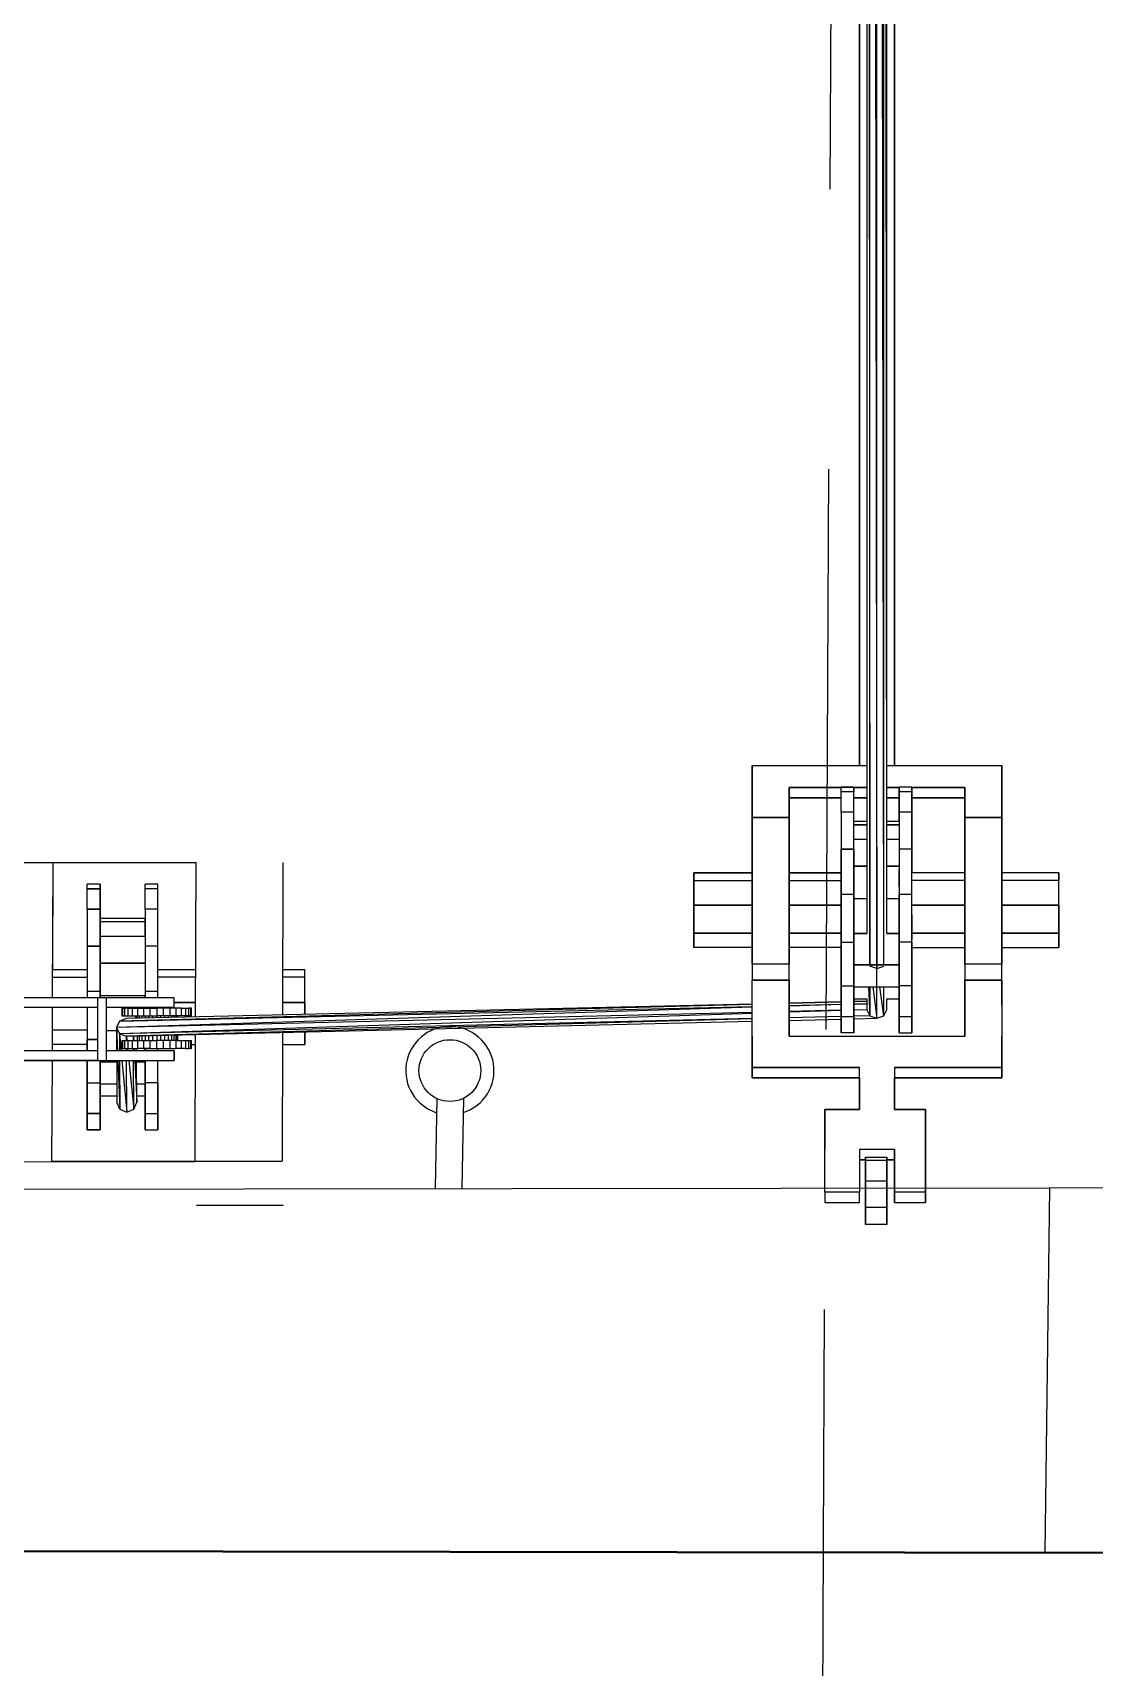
# Model space of a CAD drawing. Header units: millimetres. Extents: x -4997 to -4876, y -8737 to -8661.
# Drawn here: x -4921.089 to -4919.887, y -8708.878 to -8707.026 of the extents above; entities that cross this region are included whole.
import ezdxf

# ---------------------------------------------------------------- set-up
doc = ezdxf.new("R2010")
doc.units = ezdxf.units.MM
doc.header["$LTSCALE"] = 0.1
doc.linetypes.add('HIDDEN', pattern=[9.525, 6.35, -3.175])
for name, color, linetype in [('cobertura nova', 4, 'Continuous'), ('imagem', 7, 'Continuous'), ('layout cobertura', 251, 'Continuous'), ('visto', 9, 'Continuous')]:
    doc.layers.add(name, color=color, linetype=linetype)
doc.layers.add('coberturas', color=7, linetype='Continuous', lineweight=40)
picture_1 = doc.add_image_def('image1.jpg', size_in_pixel=(1920, 1080))

# ---------------------------------------------------------------- blocks, each defined once
blk = doc.blocks.new('descida pluvial ext')
for p, q in [((-4901.9535, -8405.1507), (-4901.9553, -8405.2522)), ((-4901.9235, -8405.1504), (-4901.9253, -8405.2527))]:
    blk.add_line(p, q)
blk.add_circle((-4901.9388, -8405.119), 0.035)
blk.add_arc((-4901.9388, -8405.119), 0.05, 287.5099, 252.5885)

msp = doc.modelspace()

# ---------------------------------------------------------------- linework, layer by layer
at = {"layer": 'cobertura nova'}
for p, q in [((-4920.1441, -8703.0483), (-4920.1442, -8708.0464)), ((-4920.1439, -8703.0483), (-4920.1409, -8708.082)), ((-4920.1409, -8708.082), (-4920.1409, -8703.0483)), ((-4920.1402, -8703.0483), (-4920.1329, -8708.0862)), ((-4920.1329, -8708.0862), (-4920.1329, -8703.0483)), ((-4920.125, -8708.082), (-4920.1323, -8703.0483)), ((-4920.125, -8708.082), (-4920.125, -8703.0483)), ((-4920.1217, -8708.0464), (-4920.1247, -8703.0483)), ((-4920.1217, -8708.0464), (-4920.1217, -8703.0483)), ((-4920.1526, -8707.8562), (-4920.1526, -8703.772)), ((-4920.1525, -8703.772), (-4920.1525, -8707.8562)), ((-4920.113, -8703.772), (-4920.1131, -8707.8562)), ((-4920.1131, -8707.8562), (-4920.113, -8703.772)), ((-4920.113, -8703.772), (-4920.113, -8707.8562)), ((-4920.113, -8707.8562), (-4920.113, -8703.772)), ((-4920.2743, -8707.8809), (-4920.2743, -8707.8562)), ((-4920.2743, -8707.8562), (-4920.2324, -8707.8562)), ((-4920.2743, -8707.8927), (-4920.2743, -8707.8569)), ((-4920.2743, -8707.8569), (-4920.2743, -8707.8809)), ((-4920.2324, -8707.8562), (-4920.1526, -8707.8562)), ((-4920.1526, -8707.8562), (-4920.1442, -8707.8562)), ((-4920.1217, -8707.8562), (-4920.1131, -8707.8562)), ((-4920.1131, -8707.8562), (-4920.0333, -8707.8562)), ((-4920.0333, -8707.8562), (-4919.9914, -8707.8562)), ((-4919.9914, -8707.8562), (-4919.9914, -8707.8809)), ((-4919.9914, -8707.8809), (-4919.9914, -8707.8567)), ((-4920.2743, -8707.9151), (-4920.2743, -8707.8809)), ((-4920.2743, -8707.8809), (-4920.2743, -8707.9331)), ((-4920.2743, -8707.9448), (-4920.2743, -8707.8927)), ((-4920.2324, -8707.8809), (-4920.2324, -8707.9151)), ((-4920.1735, -8707.8809), (-4920.2324, -8707.8809)), ((-4920.2324, -8707.9151), (-4920.2324, -8707.8809)), ((-4920.2324, -8707.8809), (-4920.1735, -8707.8809)), ((-4920.2324, -8707.8927), (-4920.1735, -8707.8927)), ((-4920.1735, -8707.8927), (-4920.2324, -8707.8927)), ((-4920.1735, -8707.886), (-4920.1735, -8707.8808)), ((-4920.1735, -8707.8808), (-4920.159, -8707.8808)), ((-4920.159, -8707.8808), (-4920.1735, -8707.8808)), ((-4920.159, -8707.886), (-4920.1735, -8707.886)), ((-4920.1735, -8707.909), (-4920.1735, -8707.886)), ((-4920.159, -8707.8808), (-4920.159, -8707.886)), ((-4920.159, -8707.886), (-4920.159, -8707.8808)), ((-4920.1526, -8707.8809), (-4920.159, -8707.8809)), ((-4920.159, -8707.8809), (-4920.1526, -8707.8809)), ((-4920.159, -8707.909), (-4920.159, -8707.886)), ((-4920.159, -8707.8927), (-4920.1526, -8707.8927)), ((-4920.1526, -8707.8927), (-4920.159, -8707.8927)), ((-4920.1442, -8707.8809), (-4920.1526, -8707.8809)), ((-4920.1526, -8707.8809), (-4920.1442, -8707.8809)), ((-4920.1526, -8707.8927), (-4920.1442, -8707.8927)), ((-4920.1442, -8707.8927), (-4920.1526, -8707.8927)), ((-4920.1131, -8707.8809), (-4920.1217, -8707.8809)), ((-4920.1217, -8707.8809), (-4920.1131, -8707.8809)), ((-4920.1217, -8707.8927), (-4920.1131, -8707.8927)), ((-4920.1131, -8707.8927), (-4920.1217, -8707.8927)), ((-4920.1079, -8707.8809), (-4920.1131, -8707.8809)), ((-4920.1131, -8707.8809), (-4920.1079, -8707.8809)), ((-4920.1131, -8707.8927), (-4920.1079, -8707.8927)), ((-4920.1079, -8707.8927), (-4920.1131, -8707.8927)), ((-4920.1079, -8707.8994), (-4920.1079, -8707.8808)), ((-4920.1079, -8707.8808), (-4920.1079, -8707.886)), ((-4920.0935, -8707.8808), (-4920.1079, -8707.8808)), ((-4920.1079, -8707.886), (-4920.1079, -8707.8808)), ((-4920.1079, -8707.886), (-4920.1079, -8707.909)), ((-4920.0935, -8707.886), (-4920.1079, -8707.886)), ((-4920.1079, -8707.909), (-4920.1079, -8707.886)), ((-4920.0935, -8707.8808), (-4920.0935, -8707.886)), ((-4920.0935, -8707.886), (-4920.0935, -8707.8808)), ((-4920.0935, -8707.8808), (-4920.0935, -8707.8994)), ((-4920.0333, -8707.8809), (-4920.0935, -8707.8809)), ((-4920.0935, -8707.8809), (-4920.0333, -8707.8809)), ((-4920.0935, -8707.886), (-4920.0935, -8707.909)), ((-4920.0935, -8707.909), (-4920.0935, -8707.886)), ((-4920.0935, -8707.8927), (-4920.0333, -8707.8927)), ((-4920.0333, -8707.8927), (-4920.0935, -8707.8927)), ((-4920.0333, -8707.9151), (-4920.0333, -8707.8809)), ((-4920.0333, -8707.8927), (-4920.0333, -8707.8809)), ((-4920.0333, -8707.8809), (-4920.0333, -8707.9331)), ((-4920.0333, -8707.8809), (-4920.0333, -8707.8927)), ((-4920.0333, -8707.9448), (-4920.0333, -8707.8927)), ((-4919.9914, -8707.8809), (-4919.9914, -8707.9151)), ((-4919.9914, -8707.9151), (-4919.9914, -8707.8809)), ((-4920.2324, -8707.9151), (-4920.2743, -8707.9151)), ((-4920.2743, -8707.9151), (-4920.2743, -8707.9151)), ((-4920.2743, -8707.9331), (-4920.2743, -8707.9151)), ((-4920.2743, -8707.9151), (-4920.2743, -8707.9595)), ((-4920.2743, -8707.9595), (-4920.2743, -8707.9151)), ((-4920.2743, -8707.9151), (-4920.2324, -8707.9151)), ((-4920.2324, -8707.9151), (-4920.2324, -8707.9151)), ((-4920.2324, -8707.9151), (-4920.2324, -8707.9595)), ((-4920.2324, -8707.9595), (-4920.2324, -8707.9151)), ((-4920.159, -8707.909), (-4920.1735, -8707.909)), ((-4920.1735, -8707.909), (-4920.1735, -8707.951)), ((-4920.159, -8707.951), (-4920.159, -8707.909)), ((-4920.1079, -8707.9195), (-4920.1079, -8707.8994)), ((-4920.1079, -8707.909), (-4920.1079, -8707.951)), ((-4920.0935, -8707.909), (-4920.1079, -8707.909)), ((-4920.0935, -8707.8994), (-4920.0935, -8707.9342)), ((-4920.0935, -8707.909), (-4920.0935, -8707.951)), ((-4920.0935, -8707.951), (-4920.0935, -8707.909)), ((-4920.0333, -8707.9331), (-4920.0333, -8707.9151)), ((-4920.0333, -8707.9151), (-4920.0333, -8707.9595)), ((-4920.0333, -8707.9595), (-4920.0333, -8707.9151)), ((-4920.0333, -8707.9151), (-4919.9914, -8707.9151)), ((-4919.9914, -8707.9151), (-4920.0333, -8707.9151)), ((-4920.0333, -8707.9151), (-4920.0333, -8707.9151)), ((-4919.9914, -8707.9151), (-4919.9914, -8707.9595)), ((-4919.9914, -8707.9595), (-4919.9914, -8707.9151)), ((-4920.1442, -8707.9195), (-4920.159, -8707.9195)), ((-4920.1442, -8707.9233), (-4920.159, -8707.9233)), ((-4920.159, -8707.9233), (-4920.1442, -8707.9233)), ((-4920.1079, -8707.9195), (-4920.1217, -8707.9195)), ((-4920.1079, -8707.9233), (-4920.1217, -8707.9233)), ((-4920.1217, -8707.9233), (-4920.1079, -8707.9233)), ((-4920.1079, -8707.9195), (-4920.1079, -8707.9233)), ((-4920.1079, -8707.9233), (-4920.1079, -8707.9399)), ((-4920.2743, -8707.9448), (-4920.2743, -8707.9595)), ((-4920.2743, -8707.9616), (-4920.2743, -8707.9448)), ((-4920.1735, -8707.9342), (-4920.1735, -8707.9777)), ((-4920.1735, -8707.951), (-4920.1735, -8708.0023)), ((-4920.159, -8707.951), (-4920.1735, -8707.951)), ((-4920.1735, -8708.0023), (-4920.1735, -8707.951)), ((-4920.1735, -8707.951), (-4920.159, -8707.951)), ((-4920.1442, -8707.9399), (-4920.159, -8707.9399)), ((-4920.159, -8708.0023), (-4920.159, -8707.951)), ((-4920.159, -8707.951), (-4920.159, -8708.0023)), ((-4920.1079, -8707.9399), (-4920.1217, -8707.9399)), ((-4920.1079, -8707.9399), (-4920.1079, -8707.9702)), ((-4920.1079, -8707.951), (-4920.1079, -8708.0023)), ((-4920.0935, -8707.951), (-4920.1079, -8707.951)), ((-4920.0935, -8707.9342), (-4920.0935, -8707.9777)), ((-4920.0935, -8707.9777), (-4920.0935, -8707.951)), ((-4920.0935, -8708.0023), (-4920.0935, -8707.951)), ((-4920.0333, -8707.9616), (-4920.0333, -8707.9448)), ((-4920.0333, -8707.9448), (-4920.0333, -8707.9595)), ((-4921.0664, -8707.9664), (-4921.1651, -8707.9666)), ((-4921.0669, -8708.1194), (-4921.0664, -8707.9664)), ((-4921.0668, -8708.0876), (-4921.0664, -8707.9664)), ((-4921.0664, -8707.9664), (-4920.9043, -8707.9661)), ((-4920.9043, -8707.9661), (-4921.0664, -8707.9664)), ((-4921.0664, -8707.9664), (-4920.9043, -8707.9662)), ((-4920.9049, -8708.1411), (-4920.9043, -8707.9662)), ((-4920.8059, -8707.966), (-4920.8064, -8708.1388)), ((-4920.2743, -8707.9595), (-4920.2743, -8708.0814)), ((-4920.2743, -8708.0814), (-4920.2743, -8707.9595)), ((-4920.2743, -8707.9777), (-4920.2743, -8707.9616)), ((-4920.2743, -8707.9616), (-4920.2743, -8707.9777)), ((-4920.2324, -8707.9595), (-4920.2324, -8708.0814)), ((-4920.2324, -8708.0814), (-4920.2324, -8707.9595)), ((-4920.2324, -8707.9622), (-4920.2324, -8707.9616)), ((-4920.1442, -8707.9702), (-4920.159, -8707.9702)), ((-4920.159, -8707.9702), (-4920.1442, -8707.9702)), ((-4920.1079, -8707.9702), (-4920.1217, -8707.9702)), ((-4920.1217, -8707.9702), (-4920.1079, -8707.9702)), ((-4920.1079, -8707.958), (-4920.1079, -8707.958)), ((-4920.1079, -8707.9702), (-4920.1079, -8708.0023)), ((-4920.0333, -8707.9595), (-4920.0333, -8708.0814)), ((-4920.0333, -8708.0814), (-4920.0333, -8707.9595)), ((-4920.0333, -8707.9777), (-4920.0333, -8707.9616)), ((-4919.9914, -8707.9595), (-4919.9914, -8708.0814)), ((-4919.9914, -8708.0814), (-4919.9914, -8707.9595)), ((-4919.9914, -8707.9777), (-4919.9914, -8707.9616)), ((-4920.3405, -8707.9863), (-4920.3405, -8707.9777)), ((-4920.3405, -8707.9777), (-4920.3405, -8707.9777)), ((-4920.3405, -8707.9777), (-4920.2743, -8707.9777)), ((-4920.2743, -8707.9777), (-4920.3405, -8707.9777)), ((-4920.3405, -8707.9777), (-4920.3405, -8707.9863)), ((-4920.3405, -8707.9863), (-4920.2743, -8707.9863)), ((-4920.3405, -8708.0146), (-4920.3405, -8707.9863)), ((-4920.3405, -8707.9863), (-4920.3405, -8708.0146)), ((-4920.2324, -8707.9777), (-4920.1735, -8707.9777)), ((-4920.1735, -8707.9777), (-4920.2324, -8707.9777)), ((-4920.2324, -8707.9863), (-4920.1735, -8707.9863)), ((-4920.1079, -8707.9937), (-4920.1079, -8707.9741)), ((-4920.0333, -8707.9777), (-4920.0935, -8707.9777)), ((-4920.0935, -8707.9863), (-4920.0935, -8707.9777)), ((-4920.0935, -8707.9835), (-4920.0935, -8707.9835)), ((-4920.0333, -8707.9863), (-4920.0935, -8707.9863)), ((-4920.0935, -8708.0146), (-4920.0935, -8707.9863)), ((-4920.0935, -8708.0378), (-4920.0935, -8707.9863)), ((-4919.9268, -8707.9777), (-4919.9914, -8707.9777)), ((-4919.9268, -8707.9863), (-4919.9914, -8707.9863)), ((-4919.9268, -8707.9939), (-4919.9268, -8707.9777)), ((-4919.9268, -8707.9777), (-4919.9268, -8707.9863)), ((-4919.9268, -8707.9863), (-4919.9268, -8707.9777)), ((-4919.9268, -8708.0146), (-4919.9268, -8707.9863)), ((-4921.0132, -8707.9908), (-4921.0276, -8707.9908)), ((-4921.0276, -8707.9959), (-4921.0276, -8707.9908)), ((-4921.0132, -8707.9959), (-4921.0276, -8707.9959)), ((-4921.0276, -8708.019), (-4921.0276, -8707.9959)), ((-4921.0276, -8707.9959), (-4921.0132, -8707.9959)), ((-4921.0132, -8707.9959), (-4921.0132, -8707.9908)), ((-4921.0132, -8707.9908), (-4921.0132, -8707.9959)), ((-4921.0132, -8707.9959), (-4921.0132, -8707.9959)), ((-4921.0132, -8708.019), (-4921.0132, -8707.9959)), ((-4921.0132, -8707.9959), (-4921.0132, -8708.019)), ((-4920.9476, -8707.9908), (-4920.9621, -8707.9908)), ((-4920.9621, -8707.9959), (-4920.9621, -8707.9908)), ((-4920.9476, -8707.9959), (-4920.9621, -8707.9959)), ((-4920.9621, -8708.019), (-4920.9621, -8707.9959)), ((-4920.9476, -8707.9959), (-4920.9476, -8707.9908)), ((-4920.9476, -8708.019), (-4920.9476, -8707.9959)), ((-4920.1735, -8708.0023), (-4920.1735, -8708.0565)), ((-4920.1735, -8708.0565), (-4920.1735, -8708.0023)), ((-4920.159, -8708.0023), (-4920.1735, -8708.0023)), ((-4920.159, -8708.0565), (-4920.159, -8708.0023)), ((-4920.159, -8708.0023), (-4920.159, -8708.0565)), ((-4920.159, -8708.0072), (-4920.159, -8708.0464)), ((-4920.1442, -8708.0072), (-4920.159, -8708.0072)), ((-4920.1079, -8708.0072), (-4920.1217, -8708.0072)), ((-4920.1079, -8708.0023), (-4920.1079, -8708.0565)), ((-4920.0935, -8708.0023), (-4920.1079, -8708.0023)), ((-4920.1079, -8708.0565), (-4920.1079, -8708.0023)), ((-4920.1079, -8708.0072), (-4920.1079, -8708.0464)), ((-4920.0935, -8708.0565), (-4920.0935, -8708.0023)), ((-4921.0276, -8708.019), (-4921.0276, -8708.061)), ((-4921.0132, -8708.019), (-4921.0276, -8708.019)), ((-4921.0276, -8708.019), (-4921.0132, -8708.019)), ((-4921.0132, -8708.061), (-4921.0132, -8708.019)), ((-4921.0132, -8708.019), (-4921.0132, -8708.061)), ((-4920.9476, -8708.019), (-4920.9621, -8708.019)), ((-4920.9621, -8708.019), (-4920.9621, -8708.061)), ((-4920.9476, -8708.061), (-4920.9476, -8708.019)), ((-4920.3405, -8708.0462), (-4920.3405, -8708.0146)), ((-4920.3405, -8708.0146), (-4920.3405, -8708.0146)), ((-4920.3405, -8708.0146), (-4920.2743, -8708.0146)), ((-4920.2743, -8708.0146), (-4920.3405, -8708.0146)), ((-4920.3405, -8708.0146), (-4920.3405, -8708.0462)), ((-4920.2324, -8708.0146), (-4920.1735, -8708.0146)), ((-4920.1735, -8708.0146), (-4920.2324, -8708.0146)), ((-4920.0333, -8708.0146), (-4920.0935, -8708.0146)), ((-4920.0935, -8708.0462), (-4920.0935, -8708.0146)), ((-4920.0935, -8708.0146), (-4920.0333, -8708.0146)), ((-4920.0935, -8708.0254), (-4920.0935, -8708.0538)), ((-4919.9268, -8708.0146), (-4919.9914, -8708.0146)), ((-4919.9914, -8708.0146), (-4919.9268, -8708.0146)), ((-4919.9268, -8708.0462), (-4919.9268, -8708.0146)), ((-4919.9268, -8708.0146), (-4919.9268, -8708.0462)), ((-4920.9621, -8708.0295), (-4921.0132, -8708.0295)), ((-4920.9621, -8708.0332), (-4921.0132, -8708.0332)), ((-4920.9621, -8708.0332), (-4920.9621, -8708.0295)), ((-4920.9621, -8708.0499), (-4920.9621, -8708.0332)), ((-4921.0276, -8708.061), (-4921.0276, -8708.1122)), ((-4921.0132, -8708.061), (-4921.0276, -8708.061)), ((-4921.0276, -8708.061), (-4921.0132, -8708.061)), ((-4920.9621, -8708.0499), (-4921.0132, -8708.0499)), ((-4921.0132, -8708.1122), (-4921.0132, -8708.061)), ((-4921.0132, -8708.061), (-4921.0132, -8708.1122)), ((-4920.9621, -8708.061), (-4920.9621, -8708.1122)), ((-4920.9476, -8708.061), (-4920.9621, -8708.061)), ((-4920.9476, -8708.1122), (-4920.9476, -8708.061)), ((-4920.2743, -8708.0462), (-4920.3405, -8708.0462)), ((-4920.3405, -8708.0462), (-4920.3405, -8708.0462)), ((-4920.3405, -8708.0624), (-4920.3405, -8708.0462)), ((-4920.3405, -8708.0462), (-4920.2743, -8708.0462)), ((-4920.3405, -8708.0462), (-4920.3405, -8708.0624)), ((-4920.2743, -8708.0624), (-4920.3405, -8708.0624)), ((-4920.2743, -8708.0814), (-4920.2743, -8708.0624)), ((-4920.2743, -8708.0624), (-4920.2743, -8708.0814)), ((-4920.1735, -8708.0462), (-4920.2324, -8708.0462)), ((-4920.2324, -8708.0462), (-4920.1735, -8708.0462)), ((-4920.1735, -8708.0624), (-4920.2324, -8708.0624)), ((-4920.1735, -8708.1059), (-4920.1735, -8708.0565)), ((-4920.1735, -8708.0565), (-4920.159, -8708.0565)), ((-4920.1735, -8708.0565), (-4920.1735, -8708.1059)), ((-4920.159, -8708.0464), (-4920.159, -8708.082)), ((-4920.159, -8708.0464), (-4920.159, -8708.0464)), ((-4920.159, -8708.0464), (-4920.1442, -8708.0464)), ((-4920.1442, -8708.0464), (-4920.159, -8708.0464)), ((-4920.159, -8708.1059), (-4920.159, -8708.0565)), ((-4920.159, -8708.0565), (-4920.159, -8708.1059)), ((-4920.1217, -8708.0464), (-4920.1079, -8708.0464)), ((-4920.1079, -8708.0464), (-4920.1217, -8708.0464)), ((-4920.1079, -8708.0565), (-4920.1079, -8708.1059)), ((-4920.0935, -8708.0565), (-4920.1079, -8708.0565)), ((-4920.1079, -8708.1059), (-4920.1079, -8708.0565)), ((-4920.0935, -8708.0624), (-4920.0935, -8708.0462)), ((-4920.0935, -8708.0462), (-4920.0333, -8708.0462)), ((-4920.0333, -8708.0462), (-4920.0935, -8708.0462)), ((-4920.0935, -8708.0538), (-4920.0935, -8708.0538)), ((-4920.0935, -8708.1059), (-4920.0935, -8708.0565)), ((-4920.0935, -8708.0565), (-4920.0935, -8708.1059)), ((-4920.0935, -8708.0624), (-4920.0333, -8708.0624)), ((-4920.0935, -8708.0624), (-4920.0935, -8708.089)), ((-4920.0333, -8708.0814), (-4920.0333, -8708.0624)), ((-4919.9914, -8708.0462), (-4919.9268, -8708.0462)), ((-4919.9268, -8708.0462), (-4919.9914, -8708.0462)), ((-4919.9914, -8708.0624), (-4919.9268, -8708.0624)), ((-4919.9914, -8708.128), (-4919.9914, -8708.0624)), ((-4919.9268, -8708.0624), (-4919.9268, -8708.0462)), ((-4919.9268, -8708.0462), (-4919.9268, -8708.0462)), ((-4919.9268, -8708.0462), (-4919.9268, -8708.0624)), ((-4919.9268, -8708.0538), (-4919.9268, -8708.0624)), ((-4921.0132, -8708.0802), (-4920.9621, -8708.0802)), ((-4920.9621, -8708.0802), (-4921.0132, -8708.0802)), ((-4920.2743, -8708.0814), (-4920.2743, -8708.0814)), ((-4920.2743, -8708.0814), (-4920.2743, -8708.0993)), ((-4920.2324, -8708.0814), (-4920.2743, -8708.0814)), ((-4920.2324, -8708.0993), (-4920.2324, -8708.0814)), ((-4920.0333, -8708.0814), (-4920.0333, -8708.0993)), ((-4919.9914, -8708.0814), (-4920.0333, -8708.0814)), ((-4919.9914, -8708.0993), (-4919.9914, -8708.0814)), ((-4921.0276, -8708.0876), (-4921.0668, -8708.0876)), ((-4921.0668, -8708.0962), (-4921.0276, -8708.0962)), ((-4920.9048, -8708.0876), (-4920.9476, -8708.0876)), ((-4920.9048, -8708.0962), (-4920.9476, -8708.0962)), ((-4920.781, -8708.0962), (-4920.8063, -8708.0962)), ((-4920.781, -8708.0876), (-4920.8062, -8708.0876)), ((-4920.781, -8708.0962), (-4920.781, -8708.0876)), ((-4920.781, -8708.1246), (-4920.781, -8708.0962)), ((-4920.2743, -8708.1628), (-4920.2743, -8708.0993)), ((-4920.2743, -8708.0993), (-4920.2324, -8708.0993)), ((-4920.2324, -8708.0994), (-4920.2743, -8708.0994)), ((-4920.2324, -8708.0993), (-4920.2324, -8708.1628)), ((-4920.2324, -8708.1629), (-4920.2324, -8708.0994)), ((-4920.159, -8708.082), (-4920.159, -8708.1071)), ((-4920.159, -8708.082), (-4920.159, -8708.082)), ((-4920.159, -8708.082), (-4920.1329, -8708.082)), ((-4920.1329, -8708.082), (-4920.159, -8708.082)), ((-4920.1442, -8708.082), (-4920.1442, -8708.082)), ((-4920.1439, -8708.082), (-4920.1439, -8708.082)), ((-4920.1417, -8708.082), (-4920.1417, -8708.082)), ((-4920.1329, -8708.0862), (-4920.1409, -8708.0836)), ((-4920.1329, -8708.082), (-4920.1079, -8708.082)), ((-4920.1079, -8708.082), (-4920.1329, -8708.082)), ((-4920.1329, -8708.0862), (-4920.125, -8708.0836)), ((-4920.1329, -8708.1426), (-4920.1329, -8708.0862)), ((-4920.1242, -8708.082), (-4920.1242, -8708.082)), ((-4920.1217, -8708.082), (-4920.1217, -8708.082)), ((-4920.1079, -8708.082), (-4920.1079, -8708.082)), ((-4920.0935, -8708.089), (-4920.0935, -8708.131)), ((-4920.0333, -8708.1628), (-4920.0333, -8708.0993)), ((-4920.0333, -8708.0993), (-4919.9914, -8708.0993)), ((-4920.0333, -8708.0994), (-4920.0333, -8708.1629)), ((-4919.9914, -8708.0994), (-4920.0333, -8708.0994)), ((-4919.9914, -8708.0993), (-4919.9914, -8708.1628)), ((-4921.0276, -8708.1122), (-4921.0276, -8708.1194)), ((-4921.0132, -8708.1122), (-4921.0276, -8708.1122)), ((-4921.0132, -8708.1194), (-4921.0132, -8708.1122)), ((-4921.0132, -8708.1122), (-4921.0132, -8708.1194)), ((-4921.0132, -8708.1194), (-4921.0132, -8708.1172)), ((-4920.9621, -8708.1172), (-4921.0132, -8708.1172)), ((-4920.9621, -8708.1122), (-4920.9621, -8708.1194)), ((-4920.9476, -8708.1122), (-4920.9621, -8708.1122)), ((-4920.9621, -8708.1194), (-4920.9621, -8708.1172)), ((-4920.9476, -8708.1194), (-4920.9476, -8708.1122)), ((-4920.2324, -8708.1628), (-4920.2324, -8708.1111)), ((-4920.2324, -8708.1112), (-4920.2324, -8708.1628)), ((-4920.1735, -8708.1406), (-4920.1735, -8708.1059)), ((-4920.1735, -8708.1059), (-4920.159, -8708.1059)), ((-4920.1735, -8708.1059), (-4920.1735, -8708.1406)), ((-4920.159, -8708.1406), (-4920.159, -8708.1059)), ((-4920.159, -8708.1059), (-4920.159, -8708.1406)), ((-4920.159, -8708.1205), (-4920.159, -8708.1071)), ((-4920.159, -8708.1071), (-4920.1079, -8708.1071)), ((-4920.159, -8708.1071), (-4920.159, -8708.1205)), ((-4920.1426, -8708.1071), (-4920.1409, -8708.1398)), ((-4920.1409, -8708.1071), (-4920.1409, -8708.1398)), ((-4920.1377, -8708.1071), (-4920.1329, -8708.1426)), ((-4920.125, -8708.1398), (-4920.1298, -8708.1071)), ((-4920.125, -8708.1398), (-4920.125, -8708.1071)), ((-4920.1079, -8708.1059), (-4920.1079, -8708.1406)), ((-4920.0935, -8708.1059), (-4920.1079, -8708.1059)), ((-4920.1079, -8708.1406), (-4920.1079, -8708.1059)), ((-4920.1079, -8708.1071), (-4920.1079, -8708.1205)), ((-4920.1079, -8708.1205), (-4920.1079, -8708.1168)), ((-4920.0935, -8708.1406), (-4920.0935, -8708.1059)), ((-4920.0935, -8708.1059), (-4920.0935, -8708.1406)), ((-4920.0333, -8708.1111), (-4920.0333, -8708.1628)), ((-4920.0333, -8708.1628), (-4920.0333, -8708.1112)), ((-4921.0161, -8708.1194), (-4921.4286, -8708.1194)), ((-4921.3403, -8708.1302), (-4921.0161, -8708.1302)), ((-4921.0671, -8708.1797), (-4921.0669, -8708.1302)), ((-4921.0276, -8708.1302), (-4921.0276, -8708.1665)), ((-4921.0059, -8708.1194), (-4921.0161, -8708.1194)), ((-4921.0059, -8708.1194), (-4921.0161, -8708.1194)), ((-4921.0161, -8708.1194), (-4921.0161, -8708.1302)), ((-4921.0161, -8708.1302), (-4921.0161, -8708.1797)), ((-4920.9292, -8708.1194), (-4921.0059, -8708.1194)), ((-4921.0059, -8708.1302), (-4921.0059, -8708.1194)), ((-4921.0059, -8708.1797), (-4921.0059, -8708.1302)), ((-4921.0059, -8708.1302), (-4920.9292, -8708.1302)), ((-4921.0059, -8708.1302), (-4920.9292, -8708.1302)), ((-4921.0059, -8708.1797), (-4921.0059, -8708.1302)), ((-4920.2743, -8708.1302), (-4920.9946, -8708.153)), ((-4920.2743, -8708.136), (-4920.9946, -8708.153)), ((-4920.2743, -8708.1269), (-4920.9913, -8708.1459)), ((-4920.9913, -8708.1459), (-4920.2743, -8708.1292)), ((-4920.2743, -8708.1371), (-4920.9913, -8708.1601)), ((-4920.9883, -8708.131), (-4920.9876, -8708.131)), ((-4920.9883, -8708.131), (-4920.9883, -8708.14)), ((-4920.9876, -8708.131), (-4920.9853, -8708.131)), ((-4920.9876, -8708.131), (-4920.9876, -8708.14)), ((-4920.9817, -8708.131), (-4920.9853, -8708.131)), ((-4920.9853, -8708.131), (-4920.9853, -8708.14)), ((-4920.2743, -8708.1265), (-4920.9833, -8708.143)), ((-4920.9817, -8708.131), (-4920.9768, -8708.131)), ((-4920.9817, -8708.131), (-4920.9817, -8708.14)), ((-4920.9768, -8708.131), (-4920.9708, -8708.131)), ((-4920.9768, -8708.131), (-4920.9768, -8708.14)), ((-4920.9708, -8708.131), (-4920.964, -8708.131)), ((-4920.9708, -8708.131), (-4920.9708, -8708.14)), ((-4920.964, -8708.131), (-4920.9566, -8708.131)), ((-4920.964, -8708.131), (-4920.964, -8708.14)), ((-4920.9621, -8708.131), (-4920.9621, -8708.1302)), ((-4920.9621, -8708.1302), (-4920.9621, -8708.131)), ((-4920.9566, -8708.131), (-4920.9489, -8708.131)), ((-4920.9566, -8708.131), (-4920.9566, -8708.14)), ((-4920.9412, -8708.131), (-4920.9489, -8708.131)), ((-4920.9489, -8708.131), (-4920.9489, -8708.14)), ((-4920.9476, -8708.131), (-4920.9476, -8708.1302)), ((-4920.9338, -8708.131), (-4920.9412, -8708.131)), ((-4920.9412, -8708.14), (-4920.9412, -8708.131)), ((-4920.927, -8708.131), (-4920.9338, -8708.131)), ((-4920.9338, -8708.14), (-4920.9338, -8708.131)), ((-4920.9292, -8708.1302), (-4920.9292, -8708.1194)), ((-4920.9292, -8708.1302), (-4920.9292, -8708.1194)), ((-4920.9049, -8708.1246), (-4920.9292, -8708.1246)), ((-4920.9292, -8708.1246), (-4920.9049, -8708.1246)), ((-4920.921, -8708.131), (-4920.927, -8708.131)), ((-4920.927, -8708.14), (-4920.927, -8708.131)), ((-4920.921, -8708.131), (-4920.9161, -8708.131)), ((-4920.921, -8708.14), (-4920.921, -8708.131)), ((-4920.9161, -8708.131), (-4920.9125, -8708.131)), ((-4920.9161, -8708.14), (-4920.9161, -8708.131)), ((-4920.9103, -8708.131), (-4920.9125, -8708.131)), ((-4920.9125, -8708.14), (-4920.9125, -8708.131)), ((-4920.9095, -8708.131), (-4920.9103, -8708.131)), ((-4920.9103, -8708.14), (-4920.9103, -8708.131)), ((-4920.9095, -8708.14), (-4920.9095, -8708.131)), ((-4920.781, -8708.1246), (-4920.8063, -8708.1246)), ((-4920.8063, -8708.1246), (-4920.781, -8708.1246)), ((-4920.781, -8708.1383), (-4920.781, -8708.1246)), ((-4920.781, -8708.1246), (-4920.781, -8708.1383)), ((-4920.1735, -8708.1241), (-4920.2324, -8708.1255)), ((-4920.1735, -8708.1243), (-4920.2324, -8708.1258)), ((-4920.2324, -8708.1282), (-4920.1735, -8708.1268)), ((-4920.1735, -8708.1271), (-4920.2324, -8708.1289)), ((-4920.1735, -8708.1336), (-4920.2324, -8708.135)), ((-4920.1735, -8708.1338), (-4920.2324, -8708.1357)), ((-4920.159, -8708.1205), (-4920.1442, -8708.1205)), ((-4920.159, -8708.1205), (-4920.159, -8708.1238)), ((-4920.1442, -8708.1235), (-4920.159, -8708.1239)), ((-4920.1442, -8708.1235), (-4920.159, -8708.1238)), ((-4920.1442, -8708.1261), (-4920.159, -8708.1266)), ((-4920.159, -8708.1265), (-4920.1442, -8708.1261)), ((-4920.1442, -8708.1329), (-4920.159, -8708.1334)), ((-4920.1442, -8708.1329), (-4920.159, -8708.1333)), ((-4920.1442, -8708.1205), (-4920.1442, -8708.1329)), ((-4920.1442, -8708.1329), (-4920.1409, -8708.1398)), ((-4920.125, -8708.1398), (-4920.1217, -8708.1329)), ((-4920.1217, -8708.1205), (-4920.1079, -8708.1205)), ((-4920.1217, -8708.1329), (-4920.1217, -8708.1205)), ((-4920.1079, -8708.131), (-4920.1079, -8708.1205)), ((-4920.1079, -8708.1541), (-4920.1079, -8708.131)), ((-4920.0935, -8708.131), (-4920.0935, -8708.1541)), ((-4920.9913, -8708.1459), (-4920.9946, -8708.153)), ((-4920.9946, -8708.153), (-4920.9913, -8708.1601)), ((-4920.9946, -8708.153), (-4920.9935, -8708.1797)), ((-4920.9946, -8708.153), (-4920.9944, -8708.1797)), ((-4920.2743, -8708.143), (-4920.9913, -8708.1601)), ((-4920.9833, -8708.143), (-4920.9913, -8708.1459)), ((-4920.9883, -8708.14), (-4920.9876, -8708.14)), ((-4920.9876, -8708.14), (-4920.9853, -8708.14)), ((-4920.9853, -8708.14), (-4920.9817, -8708.14)), ((-4920.2743, -8708.1434), (-4920.9833, -8708.163)), ((-4920.9833, -8708.163), (-4920.2743, -8708.146)), ((-4920.9817, -8708.14), (-4920.9768, -8708.14)), ((-4920.9768, -8708.14), (-4920.9729, -8708.14)), ((-4920.9729, -8708.14), (-4920.9724, -8708.14)), ((-4920.9729, -8708.14), (-4920.9729, -8708.1427)), ((-4920.9724, -8708.14), (-4920.9711, -8708.14)), ((-4920.9724, -8708.14), (-4920.9724, -8708.1427)), ((-4920.9711, -8708.14), (-4920.9689, -8708.14)), ((-4920.9711, -8708.14), (-4920.9711, -8708.1427)), ((-4920.9689, -8708.14), (-4920.9659, -8708.14)), ((-4920.9689, -8708.14), (-4920.9689, -8708.1426)), ((-4920.9659, -8708.14), (-4920.9622, -8708.14)), ((-4920.9659, -8708.14), (-4920.9659, -8708.1426)), ((-4920.9622, -8708.14), (-4920.9581, -8708.14)), ((-4920.9622, -8708.14), (-4920.9622, -8708.1425)), ((-4920.9581, -8708.14), (-4920.9536, -8708.14)), ((-4920.9581, -8708.14), (-4920.9581, -8708.1424)), ((-4920.9536, -8708.14), (-4920.9489, -8708.14)), ((-4920.9536, -8708.14), (-4920.9536, -8708.1423)), ((-4920.9442, -8708.14), (-4920.9489, -8708.14)), ((-4920.9489, -8708.14), (-4920.9489, -8708.1422)), ((-4920.9397, -8708.14), (-4920.9442, -8708.14)), ((-4920.9442, -8708.142), (-4920.9442, -8708.14)), ((-4920.9356, -8708.14), (-4920.9397, -8708.14)), ((-4920.9397, -8708.1419), (-4920.9397, -8708.14)), ((-4920.932, -8708.14), (-4920.9356, -8708.14)), ((-4920.9356, -8708.1418), (-4920.9356, -8708.14)), ((-4920.929, -8708.14), (-4920.932, -8708.14)), ((-4920.932, -8708.1418), (-4920.932, -8708.14)), ((-4920.9268, -8708.14), (-4920.929, -8708.14)), ((-4920.929, -8708.1417), (-4920.929, -8708.14)), ((-4920.9254, -8708.14), (-4920.9268, -8708.14)), ((-4920.9268, -8708.1416), (-4920.9268, -8708.14)), ((-4920.9249, -8708.14), (-4920.9254, -8708.14)), ((-4920.9254, -8708.1416), (-4920.9254, -8708.14)), ((-4920.921, -8708.14), (-4920.9249, -8708.14)), ((-4920.9249, -8708.1416), (-4920.9249, -8708.14)), ((-4920.9161, -8708.14), (-4920.921, -8708.14)), ((-4920.9125, -8708.14), (-4920.9161, -8708.14)), ((-4920.9103, -8708.14), (-4920.9125, -8708.14)), ((-4920.9095, -8708.14), (-4920.9103, -8708.14)), ((-4920.1735, -8708.1406), (-4920.2324, -8708.142)), ((-4920.1735, -8708.1407), (-4920.2324, -8708.1423)), ((-4920.2324, -8708.145), (-4920.1735, -8708.1436)), ((-4920.1735, -8708.1593), (-4920.1735, -8708.1406)), ((-4920.1735, -8708.1406), (-4920.159, -8708.1406)), ((-4920.1735, -8708.1406), (-4920.1735, -8708.1593)), ((-4920.1735, -8708.1541), (-4920.1735, -8708.1593)), ((-4920.1409, -8708.1398), (-4920.159, -8708.1403)), ((-4920.1409, -8708.1398), (-4920.159, -8708.1402)), ((-4920.159, -8708.1406), (-4920.159, -8708.1593)), ((-4920.159, -8708.1593), (-4920.159, -8708.1406)), ((-4920.159, -8708.1432), (-4920.1329, -8708.1426)), ((-4920.159, -8708.1432), (-4920.159, -8708.1541)), ((-4920.159, -8708.1593), (-4920.159, -8708.1541)), ((-4920.159, -8708.1541), (-4920.159, -8708.1593)), ((-4920.1409, -8708.1398), (-4920.1329, -8708.1426)), ((-4920.1329, -8708.1426), (-4920.125, -8708.1398)), ((-4920.1079, -8708.1406), (-4920.1079, -8708.1593)), ((-4920.1079, -8708.1593), (-4920.1079, -8708.1406)), ((-4920.1079, -8708.1406), (-4920.0935, -8708.1406)), ((-4920.1079, -8708.1593), (-4920.1079, -8708.1541)), ((-4920.0935, -8708.1593), (-4920.0935, -8708.1406)), ((-4920.0935, -8708.1406), (-4920.0935, -8708.1593)), ((-4920.0935, -8708.1541), (-4920.0935, -8708.1593)), ((-4920.0935, -8708.1593), (-4920.0935, -8708.1541)), ((-4921.0276, -8708.1723), (-4921.0671, -8708.1723)), ((-4921.0671, -8708.1797), (-4921.0671, -8708.1723)), ((-4921.0276, -8708.1561), (-4921.067, -8708.1561)), ((-4921.0276, -8708.1797), (-4921.0276, -8708.1665)), ((-4921.0276, -8708.1665), (-4921.0161, -8708.1665)), ((-4921.0276, -8708.1665), (-4921.0276, -8708.1797)), ((-4921.0161, -8708.1665), (-4921.0276, -8708.1665)), ((-4921.0059, -8708.1563), (-4920.9945, -8708.1563)), ((-4920.9913, -8708.1601), (-4920.9833, -8708.163)), ((-4920.9913, -8708.1601), (-4920.9894, -8708.1797)), ((-4920.9913, -8708.1601), (-4920.9911, -8708.1797)), ((-4920.9883, -8708.1679), (-4920.9876, -8708.1679)), ((-4920.9883, -8708.1679), (-4920.9883, -8708.177)), ((-4920.9876, -8708.1679), (-4920.9853, -8708.1679)), ((-4920.9876, -8708.1679), (-4920.9876, -8708.177)), ((-4920.9853, -8708.1679), (-4920.9817, -8708.1679)), ((-4920.9853, -8708.1679), (-4920.9853, -8708.177)), ((-4920.9833, -8708.163), (-4920.9828, -8708.1679)), ((-4920.9833, -8708.1679), (-4920.9833, -8708.163)), ((-4920.9817, -8708.1679), (-4920.9768, -8708.1679)), ((-4920.9817, -8708.1679), (-4920.9817, -8708.177)), ((-4920.9768, -8708.1679), (-4920.9729, -8708.1679)), ((-4920.9768, -8708.1679), (-4920.9768, -8708.177)), ((-4920.9753, -8708.1679), (-4920.9753, -8708.1628)), ((-4920.9752, -8708.1628), (-4920.975, -8708.1679)), ((-4920.9729, -8708.1679), (-4920.9724, -8708.1679)), ((-4920.9724, -8708.1679), (-4920.9711, -8708.1679)), ((-4920.9711, -8708.1627), (-4920.9711, -8708.1679)), ((-4920.9711, -8708.1679), (-4920.9689, -8708.1679)), ((-4920.9708, -8708.1679), (-4920.9708, -8708.177)), ((-4920.9689, -8708.1626), (-4920.9689, -8708.1679)), ((-4920.9689, -8708.1679), (-4920.9659, -8708.1679)), ((-4920.9659, -8708.1626), (-4920.9659, -8708.1679)), ((-4920.9659, -8708.1679), (-4920.9622, -8708.1679)), ((-4920.964, -8708.1679), (-4920.964, -8708.177)), ((-4920.9622, -8708.1625), (-4920.9622, -8708.1679)), ((-4920.9622, -8708.1679), (-4920.9581, -8708.1679)), ((-4920.9581, -8708.1624), (-4920.9581, -8708.1679)), ((-4920.9581, -8708.1679), (-4920.9536, -8708.1679)), ((-4920.9566, -8708.1679), (-4920.9566, -8708.177)), ((-4920.9536, -8708.1623), (-4920.9536, -8708.1679)), ((-4920.9536, -8708.1679), (-4920.9489, -8708.1679)), ((-4920.9489, -8708.1622), (-4920.9489, -8708.1679)), ((-4920.9442, -8708.1679), (-4920.9489, -8708.1679)), ((-4920.9489, -8708.177), (-4920.9489, -8708.1679)), ((-4920.9442, -8708.1679), (-4920.9442, -8708.1621)), ((-4920.9397, -8708.1679), (-4920.9442, -8708.1679)), ((-4920.9412, -8708.177), (-4920.9412, -8708.1679)), ((-4920.9397, -8708.1679), (-4920.9397, -8708.1619)), ((-4920.9356, -8708.1679), (-4920.9397, -8708.1679)), ((-4920.9356, -8708.1679), (-4920.9356, -8708.1618)), ((-4920.932, -8708.1679), (-4920.9356, -8708.1679)), ((-4920.9338, -8708.177), (-4920.9338, -8708.1679)), ((-4920.932, -8708.1679), (-4920.932, -8708.1618)), ((-4920.929, -8708.1679), (-4920.932, -8708.1679)), ((-4920.929, -8708.1679), (-4920.929, -8708.1617)), ((-4920.9268, -8708.1679), (-4920.929, -8708.1679)), ((-4920.927, -8708.177), (-4920.927, -8708.1679)), ((-4920.9268, -8708.1679), (-4920.9268, -8708.1616)), ((-4920.9254, -8708.1679), (-4920.9268, -8708.1679)), ((-4920.9254, -8708.1679), (-4920.9254, -8708.1616)), ((-4920.9254, -8708.1679), (-4920.9249, -8708.1679)), ((-4920.9249, -8708.1679), (-4920.9249, -8708.1616)), ((-4920.9249, -8708.1679), (-4920.921, -8708.1679)), ((-4920.921, -8708.1679), (-4920.9161, -8708.1679)), ((-4920.921, -8708.177), (-4920.921, -8708.1679)), ((-4920.9161, -8708.1679), (-4920.9125, -8708.1679)), ((-4920.9161, -8708.177), (-4920.9161, -8708.1679)), ((-4920.9125, -8708.1679), (-4920.9103, -8708.1679)), ((-4920.9125, -8708.177), (-4920.9125, -8708.1679)), ((-4920.9103, -8708.1679), (-4920.9095, -8708.1679)), ((-4920.9103, -8708.177), (-4920.9103, -8708.1679)), ((-4920.9095, -8708.177), (-4920.9095, -8708.1679)), ((-4920.9095, -8708.1723), (-4920.9051, -8708.1723)), ((-4920.9055, -8708.3049), (-4920.905, -8708.1611)), ((-4920.8064, -8708.1587), (-4920.8068, -8708.3047)), ((-4920.8065, -8708.1723), (-4920.781, -8708.1723)), ((-4920.781, -8708.1723), (-4920.781, -8708.1581)), ((-4920.781, -8708.1581), (-4920.781, -8708.1723)), ((-4920.781, -8708.1638), (-4920.781, -8708.1723)), ((-4920.2743, -8708.1983), (-4920.2743, -8708.1628)), ((-4920.2743, -8708.1629), (-4920.2743, -8708.1984)), ((-4920.2324, -8708.1628), (-4920.1526, -8708.1628)), ((-4920.159, -8708.1593), (-4920.1735, -8708.1593)), ((-4920.1526, -8708.1628), (-4920.1131, -8708.1628)), ((-4920.1131, -8708.1628), (-4920.0333, -8708.1628)), ((-4920.1079, -8708.1593), (-4920.0935, -8708.1593)), ((-4919.9914, -8708.1628), (-4919.9914, -8708.1983)), ((-4919.9914, -8708.1984), (-4919.9914, -8708.1629)), ((-4921.0161, -8708.1797), (-4921.3403, -8708.1797)), ((-4921.0161, -8708.1905), (-4921.3403, -8708.1905)), ((-4921.3403, -8708.1905), (-4921.0161, -8708.1905)), ((-4921.0161, -8708.1905), (-4921.3403, -8708.1905)), ((-4921.0676, -8708.3051), (-4921.0672, -8708.1905)), ((-4921.0676, -8708.3051), (-4921.0672, -8708.1905)), ((-4921.0276, -8708.2159), (-4921.0276, -8708.1905)), ((-4921.0276, -8708.1905), (-4921.0276, -8708.2159)), ((-4921.0161, -8708.1797), (-4921.0161, -8708.1905)), ((-4921.0161, -8708.1905), (-4921.0059, -8708.1905)), ((-4921.0161, -8708.1905), (-4921.0059, -8708.1905)), ((-4921.0132, -8708.2159), (-4921.0132, -8708.1905)), ((-4921.0132, -8708.1905), (-4921.0132, -8708.2159)), ((-4921.0132, -8708.192), (-4920.9943, -8708.192)), ((-4920.9292, -8708.1797), (-4921.0059, -8708.1797)), ((-4921.0059, -8708.1905), (-4921.0059, -8708.1797)), ((-4921.0059, -8708.1905), (-4920.9292, -8708.1905)), ((-4920.9943, -8708.1905), (-4920.9941, -8708.2378)), ((-4920.993, -8708.1905), (-4920.9908, -8708.2457)), ((-4920.9911, -8708.1905), (-4920.9908, -8708.2457)), ((-4920.9884, -8708.1905), (-4920.9828, -8708.249)), ((-4920.9883, -8708.177), (-4920.9876, -8708.177)), ((-4920.9876, -8708.177), (-4920.9853, -8708.177)), ((-4920.9853, -8708.177), (-4920.9817, -8708.177)), ((-4920.9832, -8708.1797), (-4920.9832, -8708.177)), ((-4920.9828, -8708.249), (-4920.9832, -8708.1905)), ((-4920.9819, -8708.177), (-4920.9816, -8708.1797)), ((-4920.9817, -8708.177), (-4920.9768, -8708.177)), ((-4920.9805, -8708.1905), (-4920.9749, -8708.2457)), ((-4920.9768, -8708.177), (-4920.9708, -8708.177)), ((-4920.9752, -8708.1797), (-4920.9753, -8708.177)), ((-4920.9749, -8708.2457), (-4920.9752, -8708.1905)), ((-4920.9745, -8708.177), (-4920.9744, -8708.1797)), ((-4920.9739, -8708.1905), (-4920.9716, -8708.2378)), ((-4920.9719, -8708.1797), (-4920.9719, -8708.177)), ((-4920.9716, -8708.2378), (-4920.9719, -8708.1905)), ((-4920.9718, -8708.192), (-4920.9621, -8708.192)), ((-4920.964, -8708.177), (-4920.9708, -8708.177)), ((-4920.9566, -8708.177), (-4920.964, -8708.177)), ((-4920.964, -8708.177), (-4920.9338, -8708.177)), ((-4920.9621, -8708.177), (-4920.9621, -8708.1797)), ((-4920.9621, -8708.177), (-4920.9621, -8708.1797)), ((-4920.9621, -8708.1797), (-4920.9621, -8708.177)), ((-4920.9621, -8708.1905), (-4920.9621, -8708.192)), ((-4920.9621, -8708.1905), (-4920.9621, -8708.2159)), ((-4920.9621, -8708.2159), (-4920.9621, -8708.1905)), ((-4920.9621, -8708.192), (-4920.9621, -8708.2159)), ((-4920.9566, -8708.177), (-4920.9338, -8708.177)), ((-4920.9476, -8708.1797), (-4920.9476, -8708.177)), ((-4920.9476, -8708.2159), (-4920.9476, -8708.1905)), ((-4920.9338, -8708.177), (-4920.927, -8708.177)), ((-4920.9338, -8708.177), (-4920.927, -8708.177)), ((-4920.9292, -8708.1905), (-4920.9292, -8708.1797)), ((-4920.9292, -8708.1797), (-4920.9292, -8708.1905)), ((-4920.921, -8708.177), (-4920.927, -8708.177)), ((-4920.9161, -8708.177), (-4920.921, -8708.177)), ((-4920.9161, -8708.177), (-4920.9125, -8708.177)), ((-4920.9103, -8708.177), (-4920.9125, -8708.177)), ((-4920.9103, -8708.177), (-4920.9095, -8708.177)), ((-4920.2743, -8708.1745), (-4920.2743, -8708.2101)), ((-4920.9621, -8708.2101), (-4920.9621, -8708.2009)), ((-4920.2743, -8708.1984), (-4920.2743, -8708.1983)), ((-4920.2324, -8708.1983), (-4920.2743, -8708.1983)), ((-4920.2743, -8708.1984), (-4920.2743, -8708.2102)), ((-4920.2743, -8708.2102), (-4920.2743, -8708.1984)), ((-4920.2743, -8708.1984), (-4920.2324, -8708.1984)), ((-4920.2743, -8708.2101), (-4920.2324, -8708.2101)), ((-4920.2324, -8708.2102), (-4920.2743, -8708.2102)), ((-4920.1526, -8708.1983), (-4920.2324, -8708.1983)), ((-4920.2324, -8708.1984), (-4920.1526, -8708.1984)), ((-4920.2324, -8708.2101), (-4920.1526, -8708.2101)), ((-4920.1526, -8708.2102), (-4920.2324, -8708.2102)), ((-4920.1526, -8708.246), (-4920.1526, -8708.1983)), ((-4920.1526, -8708.2101), (-4920.1526, -8708.246)), ((-4920.0333, -8708.1983), (-4920.1131, -8708.1983)), ((-4920.1131, -8708.1983), (-4920.1131, -8708.246)), ((-4920.1131, -8708.1984), (-4920.0333, -8708.1984)), ((-4920.1131, -8708.246), (-4920.1131, -8708.2101)), ((-4920.1131, -8708.2101), (-4920.0333, -8708.2101)), ((-4920.0333, -8708.2102), (-4920.1131, -8708.2102)), ((-4919.9914, -8708.1983), (-4920.0333, -8708.1983)), ((-4920.0333, -8708.1984), (-4919.9914, -8708.1984)), ((-4920.0333, -8708.2101), (-4919.9914, -8708.2101)), ((-4919.9914, -8708.2102), (-4920.0333, -8708.2102)), ((-4919.9914, -8708.1984), (-4919.9914, -8708.1983)), ((-4919.9914, -8708.1983), (-4919.9914, -8708.1984)), ((-4919.9914, -8708.2101), (-4919.9914, -8708.1984)), ((-4919.9914, -8708.1984), (-4919.9914, -8708.2101)), ((-4919.9914, -8708.2101), (-4919.9914, -8708.2102)), ((-4921.0276, -8708.2506), (-4921.0276, -8708.2159)), ((-4921.0276, -8708.2159), (-4921.0132, -8708.2159)), ((-4921.0276, -8708.2159), (-4921.0276, -8708.2506)), ((-4921.0132, -8708.2506), (-4921.0132, -8708.2159)), ((-4921.0132, -8708.2159), (-4921.0132, -8708.2506)), ((-4921.0132, -8708.2305), (-4921.0132, -8708.217)), ((-4921.0132, -8708.217), (-4920.9942, -8708.217)), ((-4920.9717, -8708.217), (-4920.9621, -8708.217)), ((-4920.9621, -8708.2159), (-4920.9621, -8708.2506)), ((-4920.9476, -8708.2159), (-4920.9621, -8708.2159)), ((-4920.9621, -8708.2506), (-4920.9621, -8708.2159)), ((-4920.9621, -8708.217), (-4920.9621, -8708.2305)), ((-4920.9621, -8708.2305), (-4920.9621, -8708.2267)), ((-4920.9476, -8708.2506), (-4920.9476, -8708.2159)), ((-4920.9476, -8708.2159), (-4920.9476, -8708.241)), ((-4920.9476, -8708.2159), (-4920.9476, -8708.2506)), ((-4921.0132, -8708.2305), (-4920.9941, -8708.2305)), ((-4921.0132, -8708.2305), (-4921.0132, -8708.241)), ((-4921.0132, -8708.241), (-4921.0132, -8708.264)), ((-4920.9908, -8708.2457), (-4920.9941, -8708.2378)), ((-4920.9908, -8708.2457), (-4920.9828, -8708.249)), ((-4920.9828, -8708.249), (-4920.9749, -8708.2457)), ((-4920.9749, -8708.2457), (-4920.9716, -8708.2378)), ((-4920.9716, -8708.2305), (-4920.9621, -8708.2305)), ((-4920.9476, -8708.241), (-4920.9476, -8708.264)), ((-4920.1919, -8708.2915), (-4920.1919, -8708.246)), ((-4920.1919, -8708.246), (-4920.1526, -8708.246)), ((-4920.1919, -8708.2577), (-4920.1919, -8708.246)), ((-4920.1919, -8708.246), (-4920.1919, -8708.2915)), ((-4920.1526, -8708.246), (-4920.1919, -8708.246)), ((-4920.1919, -8708.246), (-4920.1919, -8708.246)), ((-4920.1526, -8708.246), (-4920.1526, -8708.246)), ((-4920.1131, -8708.246), (-4920.0778, -8708.246)), ((-4920.0778, -8708.246), (-4920.1131, -8708.246)), ((-4920.1131, -8708.246), (-4920.1131, -8708.246)), ((-4920.0778, -8708.246), (-4920.0778, -8708.2915)), ((-4920.0778, -8708.246), (-4920.0778, -8708.246)), ((-4920.0778, -8708.2915), (-4920.0778, -8708.246)), ((-4920.0778, -8708.246), (-4920.0778, -8708.246)), ((-4921.0276, -8708.2692), (-4921.0276, -8708.2506)), ((-4921.0276, -8708.2506), (-4921.0276, -8708.2506)), ((-4921.0276, -8708.2506), (-4921.0132, -8708.2506)), ((-4921.0132, -8708.2506), (-4921.0276, -8708.2506)), ((-4921.0276, -8708.2506), (-4921.0276, -8708.2692)), ((-4921.0132, -8708.2506), (-4921.0132, -8708.2692)), ((-4921.0132, -8708.2506), (-4921.0132, -8708.2506)), ((-4921.0132, -8708.2692), (-4921.0132, -8708.2506)), ((-4921.0132, -8708.264), (-4921.0132, -8708.2692)), ((-4920.9621, -8708.2506), (-4920.9621, -8708.2692)), ((-4920.9621, -8708.2692), (-4920.9621, -8708.2506)), ((-4920.9621, -8708.2506), (-4920.9476, -8708.2506)), ((-4920.9476, -8708.2692), (-4920.9476, -8708.2506)), ((-4920.9476, -8708.2506), (-4920.9476, -8708.2692)), ((-4920.9476, -8708.264), (-4920.9476, -8708.2692)), ((-4920.9476, -8708.2692), (-4920.9476, -8708.264)), ((-4920.1919, -8708.2915), (-4920.1919, -8708.2577)), ((-4921.0132, -8708.2692), (-4921.0276, -8708.2692)), ((-4921.0276, -8708.2692), (-4921.0276, -8708.2692)), ((-4921.0276, -8708.2692), (-4921.0132, -8708.2692)), ((-4920.9621, -8708.2692), (-4920.9476, -8708.2692)), ((-4920.1919, -8708.3397), (-4920.1919, -8708.2915)), ((-4920.1131, -8708.2915), (-4920.1526, -8708.2915)), ((-4920.1526, -8708.2915), (-4920.1526, -8708.3397)), ((-4920.1459, -8708.3032), (-4920.1526, -8708.3032)), ((-4920.1526, -8708.3032), (-4920.1459, -8708.3032)), ((-4920.1459, -8708.2999), (-4920.1216, -8708.2999)), ((-4920.1459, -8708.3033), (-4920.1459, -8708.2999)), ((-4920.1459, -8708.2999), (-4920.1459, -8708.3033)), ((-4920.1459, -8708.3033), (-4920.1216, -8708.3033)), ((-4920.1459, -8708.327), (-4920.1459, -8708.3033)), ((-4920.1459, -8708.3033), (-4920.1459, -8708.327)), ((-4920.1216, -8708.2999), (-4920.1216, -8708.3033)), ((-4920.1216, -8708.3033), (-4920.1216, -8708.2999)), ((-4920.1216, -8708.2999), (-4920.1216, -8708.3189)), ((-4920.1131, -8708.3032), (-4920.1216, -8708.3032)), ((-4920.1216, -8708.3032), (-4920.1131, -8708.3032)), ((-4920.1216, -8708.3033), (-4920.1216, -8708.327)), ((-4920.1216, -8708.327), (-4920.1216, -8708.3033)), ((-4920.1131, -8708.3397), (-4920.1131, -8708.2915)), ((-4920.1131, -8708.3032), (-4920.1131, -8708.2915)), ((-4920.1131, -8708.2915), (-4920.1131, -8708.3397)), ((-4920.1131, -8708.3032), (-4920.1131, -8708.3514)), ((-4920.1131, -8708.3514), (-4920.1131, -8708.3032)), ((-4920.0778, -8708.2915), (-4920.0778, -8708.3397)), ((-4920.0778, -8708.3397), (-4920.0778, -8708.2915)), ((-4921.166, -8708.3054), (-4921.0676, -8708.3051)), ((-4921.0676, -8708.3051), (-4920.9055, -8708.3048)), ((-4920.9055, -8708.3049), (-4921.0676, -8708.3051)), ((-4920.9055, -8708.3048), (-4920.8068, -8708.3046)), ((-4920.8068, -8708.3047), (-4920.9055, -8708.3049)), ((-4920.1459, -8708.3491), (-4920.1459, -8708.3189)), ((-4920.1526, -8708.3397), (-4920.1919, -8708.3397)), ((-4920.1919, -8708.3397), (-4920.1919, -8708.3514)), ((-4920.1526, -8708.3514), (-4920.1526, -8708.3397)), ((-4920.1459, -8708.3572), (-4920.1459, -8708.327)), ((-4920.1459, -8708.327), (-4920.1216, -8708.327)), ((-4920.1459, -8708.327), (-4920.1459, -8708.3572)), ((-4920.1216, -8708.327), (-4920.1216, -8708.3572)), ((-4920.1216, -8708.3572), (-4920.1216, -8708.327)), ((-4920.0778, -8708.3397), (-4920.1131, -8708.3397)), ((-4920.1131, -8708.3514), (-4920.1131, -8708.3397)), ((-4920.1131, -8708.3397), (-4920.1131, -8708.3514)), ((-4920.0778, -8708.3397), (-4920.0778, -8708.3514)), ((-4920.0778, -8708.3397), (-4920.0778, -8708.3514)), ((-4920.0778, -8708.3514), (-4920.0778, -8708.3397)), ((-4920.9039, -8708.3547), (-4920.8055, -8708.3545)), ((-4920.8055, -8708.3545), (-4920.9039, -8708.3547)), ((-4920.9039, -8708.3548), (-4920.8055, -8708.3546)), ((-4920.1919, -8708.3514), (-4920.1526, -8708.3514)), ((-4920.1459, -8708.3728), (-4920.1459, -8708.3491)), ((-4920.1459, -8708.3491), (-4920.1459, -8708.3491)), ((-4920.1459, -8708.3491), (-4920.1459, -8708.3572)), ((-4920.1216, -8708.3572), (-4920.1459, -8708.3572)), ((-4920.1459, -8708.3762), (-4920.1459, -8708.3572)), ((-4920.1459, -8708.3572), (-4920.1459, -8708.3762)), ((-4920.1216, -8708.3572), (-4920.1216, -8708.3762)), ((-4920.1216, -8708.3762), (-4920.1216, -8708.3572)), ((-4920.1131, -8708.3514), (-4920.0778, -8708.3514)), ((-4920.1459, -8708.3728), (-4920.1459, -8708.3762)), ((-4920.1459, -8708.3762), (-4920.1459, -8708.3728)), ((-4920.1216, -8708.3762), (-4920.1459, -8708.3762)), ((-4920.1216, -8708.3728), (-4920.1216, -8708.3762))]:
    msp.add_line(p, q, dxfattribs=at)
at = {"layer": 'coberturas'}
msp.add_line((-4910.2815, -8708.7637), (-4921.9828, -8708.7453), dxfattribs=at)
at = {"layer": 'layout cobertura', "linetype": 'HIDDEN'}
msp.add_line((-4920.3313, -8736.73), (-4920.005, -8670.4699), dxfattribs=at)
at = {"layer": 'visto'}
msp.add_line((-4919.9374, -8708.3349), (-4919.9427, -8708.7485), dxfattribs=at)
msp.add_lwpolyline([(-4921.9828, -8708.3371), (-4921.4593, -8708.3365), (-4919.9374, -8708.3349), (-4918.8917, -8708.3341), (-4917.4065, -8708.3322), (-4916.3543, -8708.3278), (-4914.8215, -8708.3207), (-4913.8213, -8708.3134), (-4912.2618, -8708.3034), (-4911.2117, -8708.3025), (-4910.2815, -8708.3024)], dxfattribs=at)

# ---------------------------------------------------------------- block references
msp.add_blockref('descida pluvial ext', (-18.678, -303.0829), dxfattribs=at)
msp.add_blockref('descida pluvial ext', (-18.678, -303.0829), dxfattribs=at)

# ---------------------------------------------------------------- pictures from other files: only their frames are drawn
at = {"layer": 'imagem'}
image = msp.add_image(picture_1, insert=(-4995.0367, -8736.0525), size_in_units=(116.4021, 65.4762), dxfattribs=at)
image.dxf.flags = 7

doc.saveas('drawing.dxf')
